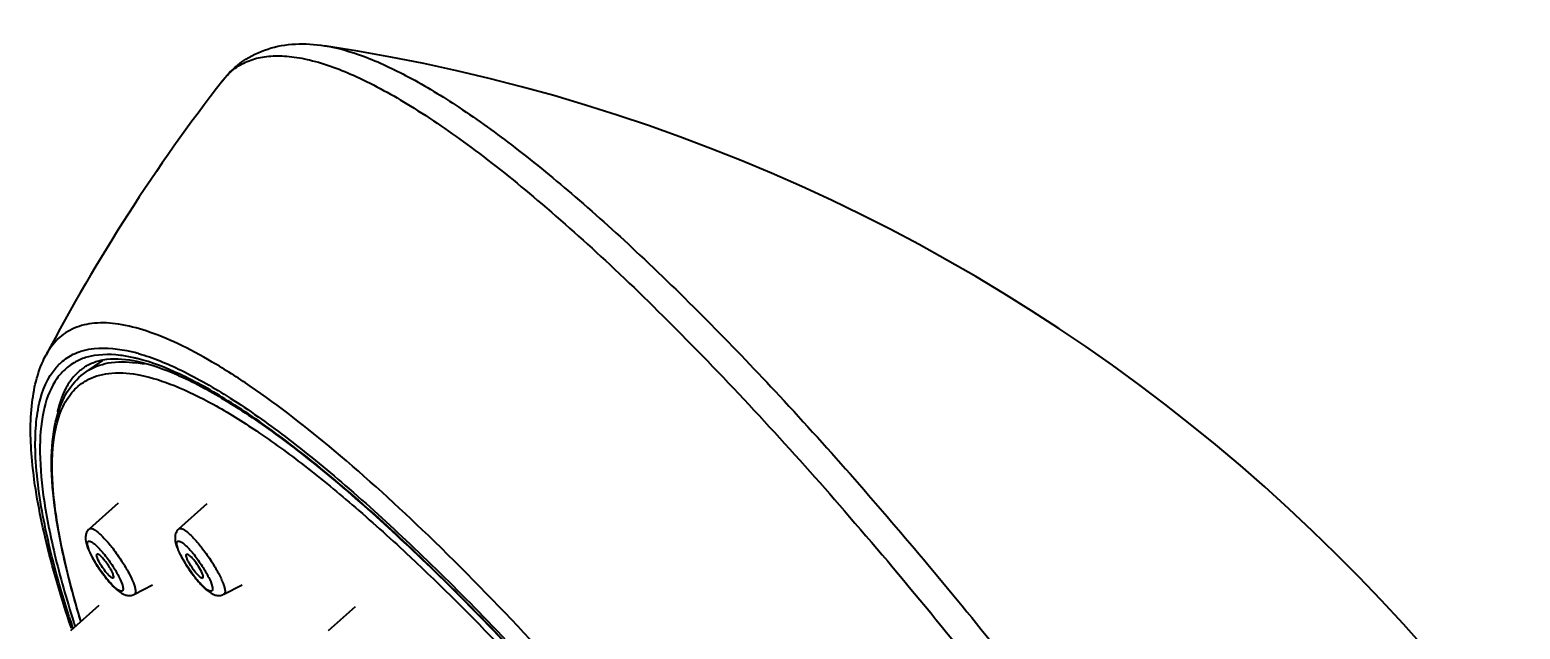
# Model space of a CAD drawing. Extents: x 0 to 3160, y 0 to 2315.
# Drawn here: x 1941.04 to 1987.4, y 1139.43 to 1158.07 of the extents above; entities that cross this region are included whole.
import ezdxf

# ---------------------------------------------------------------- set-up
doc = ezdxf.new("R2010")
doc.units = 0
doc.header["$LTSCALE"] = 3
doc.header["$MEASUREMENT"] = 0
doc.header["$PDMODE"] = 3
doc.header["$PDSIZE"] = -10
doc.layers.get('0').update_dxf_attribs({"linetype": 'CONTINUOUS'})
doc.layers.get('DEFPOINTS').update_dxf_attribs({"linetype": 'CONTINUOUS'})
doc.styles.add('Daelim Dimension', font='')
doc.styles.get('Daelim Dimension').set_extended_font_data('나눔고딕')
doc.dimstyles.new('DEFAULT', dxfattribs={"dimscale": 2, "dimtxt": 2, "dimasz": 2, "dimexe": 0, "dimexo": 2, "dimgap": 1, "dimtad": 1, "dimdec": 1, "dimzin": 9, "dimdsep": 46, "dimtxsty": 'Daelim Dimension', "dimcen": 0.5, "dimclrd": 252, "dimclre": 252, "dimclrt": 3, "dimadec": 1, "dimazin": 0, "dimtfac": 1, "dimtdec": 1, "dimtix": 1, "dimtmove": 0, "dimatfit": 3, "dimfxl": 1, "dimtolj": 1, "dimtzin": 1, "dimlwd": 9, "dimlwe": 9, "dimarcsym": 0})

# ---------------------------------------------------------------- blocks, each defined once
blk = doc.blocks.new('*D8')
at = {"color": 5, "lineweight": 9, "ltscale": 0.5, "transparency": 16777216}
for p, q in [((1965.638, 1392.304), (2311.07, 1392.304)), ((2309.07, 426.811), (2309.07, 1384.304)), ((2143.238, 418.811), (2311.07, 418.811))]:
    blk.add_line(p, q, dxfattribs=at)
at = {"color": 5, "ltscale": 0.5, "transparency": 16777216}
for points in [[(2307.737, 1384.304), (2310.404, 1384.304), (2309.07, 1392.304)], [(2307.737, 426.811), (2310.404, 426.811), (2309.07, 418.811)]]:
    blk.add_solid(points, dxfattribs=at)
at = {"layer": 'DEFPOINTS', "color": 0, "ltscale": 0.5, "transparency": 16777216}
for p in [(1961.638, 1392.304), (2309.07, 1392.304), (2139.238, 418.811)]:
    blk.add_point(p, dxfattribs=at)
at = {"color": 7, "ltscale": 0.5, "transparency": 16777216, "insert": (2293.365, 905.558), "char_height": 20, "attachment_point": 5, "rotation": 90, "style": 'Daelim Dimension'}
blk.add_mtext('\\A1;(920~1380)', dxfattribs=at)

msp = doc.modelspace()

# ---------------------------------------------------------------- linework, layer by layer
at = {"color": 7, "linetype": 'Continuous'}
for p, q in [((1941.538, 1147.941), (1941.537, 1147.94)), ((1942.793, 1147.433), (1943.315, 1147.792)), ((1943.792, 1143.348), (1942.895, 1142.55)), ((1945.679, 1142.551), (1946.56, 1143.335)), ((1943.133, 1141.762), (1943.131, 1141.76)), ((1945.916, 1141.762), (1945.954, 1141.76)), ((1943.646, 1141.023), (1943.641, 1141.02)), ((1946.39, 1141.023), (1946.423, 1141.02)), ((1944.295, 1140.516), (1944.857, 1140.807)), ((1947.078, 1140.516), (1947.647, 1140.811)), ((1942.319, 1139.387), (1943.204, 1140.174)), ((1950.333, 1139.387), (1951.174, 1140.135)), ((1942.335, 1139.457), (1942.325, 1139.488))]:
    msp.add_line(p, q, dxfattribs=at)
at = {"color": 9, "linetype": 'Continuous'}
for p, q in [((1942.863, 1147.197), (1942.872, 1147.202)), ((1941.905, 1146.209), (1941.901, 1146.193)), ((1944.307, 1140.525), (1944.295, 1140.516)), ((1942.385, 1139.451), (1942.374, 1139.485))]:
    msp.add_line(p, q, dxfattribs=at)
at = {"color": 7, "linetype": 'Continuous'}
for centre, radius, start, end in [((1941.703, 1101.422), 56.797, 15.2875, 81.3886), ((1992.537, 1121.17), 57.599, 142.16714, 152.30288), ((1947.152, 1143.978), 4.768, 212.8006, 216.1477), ((1949.935, 1143.978), 4.768, 212.8006, 216.1477), ((1947.035, 1143.892), 4.623, 216.137, 216.9614), ((1949.818, 1143.892), 4.623, 216.137, 216.9614)]:
    msp.add_arc(centre, radius, start, end, dxfattribs=at)
at = {"color": 9, "linetype": 'Continuous'}
for centre, radius, start, end in [((1948.702, 1155.212), 2.097, 140.9026, 142.1703), ((1943.14, 1146.455), 1.696, 115.9263, 117.4252), ((1943.302, 1146.198), 1.758, 108.9203, 115.1699), ((1943.33, 1146.117), 1.843, 107.3812, 108.9499), ((1942.943, 1142.793), 5.417, 74.0981, 76.5779), ((1943.155, 1142.944), 5.054, 75.909, 77.1029), ((1943.275, 1146.257), 1.693, 115.2058, 116.7911), ((1943.654, 1146.232), 1.628, 124.4857, 127.2354), ((1943.808, 1143.711), 4.043, 78.7093, 82.3208), ((1943.612, 1145.738), 1.64, 117.1773, 118.6928), ((1945.422, 1145.386), 3.612, 164.3018, 166.8205), ((1979.194, 1151.542), 38.744, 197.602, 198.131), ((1978.503, 1151.128), 37.874, 197.6087, 197.8394)]:
    msp.add_arc(centre, radius, start, end, dxfattribs=at)
at = {"color": 7, "linetype": 'Continuous'}
for points, knots in [([(1947.045, 1156.498), (1947.223, 1156.727), (1947.644, 1157.136), (1948.437, 1157.516), (1949.313, 1157.667), (1949.909, 1157.624), (1950.207, 1157.579)], [0, 0, 0, 0, 0.247517, 0.493072, 0.741963, 1, 1, 1, 1]), ([(1941.115, 1144.67), (1941.059, 1145.272), (1941.03, 1146.386), (1941.302, 1147.492), (1941.537, 1147.94)], [0, 0, 0, 0, 0.54411, 1, 1, 1, 1]), ([(1943.188, 1147.778), (1943.271, 1147.8), (1943.664, 1147.87), (1944.069, 1147.826), (1944.375, 1147.762)], [0, 0, 0, 0, 0.215633, 1, 1, 1, 1]), ([(1941.921, 1146.158), (1942.001, 1146.417), (1942.214, 1146.903), (1942.586, 1147.291), (1942.793, 1147.433)], [0, 0, 0, 0, 0.519903, 1, 1, 1, 1]), ([(1942.732, 1147.574), (1942.765, 1147.596), (1942.907, 1147.685), (1943.065, 1147.746), (1943.188, 1147.778)], [0, 0, 0, 0, 0.241533, 1, 1, 1, 1]), ([(1944.375, 1147.762), (1944.803, 1147.673), (1945.746, 1147.332), (1947.218, 1146.529), (1948.899, 1145.377), (1950.761, 1143.887), (1952.781, 1142.075), (1955.775, 1139.136), (1957.988, 1136.701), (1959.476, 1134.976)], [0, 0, 0, 0, 0.065562, 0.149211, 0.251204, 0.370773, 0.506885, 0.658224, 1, 1, 1, 1]), ([(1942.621, 1139.713), (1942.419, 1140.379), (1942.082, 1141.624), (1941.765, 1143.381), (1941.682, 1144.872), (1941.802, 1145.772), (1941.921, 1146.158)], [0, 0, 0, 0, 0.318429, 0.589636, 0.815459, 1, 1, 1, 1]), ([(1942.325, 1139.488), (1942.018, 1140.411), (1941.514, 1142.117), (1941.188, 1143.87), (1941.115, 1144.67)], [0, 0, 0, 0, 0.5477, 1, 1, 1, 1]), ([(1942.778, 1142.309), (1942.768, 1142.208), (1942.823, 1141.981), (1942.921, 1141.781), (1942.979, 1141.673)], [0, 0, 0, 0, 0.453744, 1, 1, 1, 1]), ([(1942.896, 1142.551), (1942.86, 1142.519), (1942.805, 1142.443), (1942.782, 1142.353), (1942.778, 1142.309)], [0, 0, 0, 0, 0.523602, 1, 1, 1, 1]), ([(1945.561, 1142.309), (1945.551, 1142.208), (1945.606, 1141.981), (1945.704, 1141.781), (1945.762, 1141.673)], [0, 0, 0, 0, 0.453742, 1, 1, 1, 1]), ([(1945.679, 1142.551), (1945.667, 1142.54), (1945.624, 1142.497), (1945.594, 1142.442), (1945.58, 1142.399)], [0, 0, 0, 0, 0.259554, 1, 1, 1, 1]), ([(1942.979, 1141.673), (1942.991, 1141.65), (1943.043, 1141.556), (1943.099, 1141.464), (1943.143, 1141.395)], [0, 0, 0, 0, 0.241696, 1, 1, 1, 1]), ([(1943.125, 1141.706), (1943.124, 1141.712), (1943.121, 1141.73), (1943.122, 1141.752), (1943.131, 1141.76)], [0, 0, 0, 0, 0.339338, 1, 1, 1, 1]), ([(1943.525, 1141.082), (1943.48, 1141.124), (1943.391, 1141.225), (1943.273, 1141.39), (1943.18, 1141.553), (1943.133, 1141.66), (1943.125, 1141.706)], [0, 0, 0, 0, 0.247176, 0.538489, 0.80969, 1, 1, 1, 1]), ([(1943.178, 1141.756), (1943.174, 1141.759), (1943.16, 1141.765), (1943.141, 1141.768), (1943.133, 1141.762)], [0, 0, 0, 0, 0.335429, 1, 1, 1, 1]), ([(1943.548, 1141.316), (1943.491, 1141.413), (1943.398, 1141.547), (1943.269, 1141.689), (1943.207, 1141.742), (1943.178, 1141.756)], [0, 0, 0, 0, 0.586903, 0.833169, 1, 1, 1, 1]), ([(1945.762, 1141.673), (1945.774, 1141.65), (1945.827, 1141.556), (1945.882, 1141.464), (1945.927, 1141.395)], [0, 0, 0, 0, 0.241696, 1, 1, 1, 1]), ([(1946.316, 1141.075), (1946.261, 1141.124), (1946.156, 1141.247), (1946.042, 1141.412), (1945.965, 1141.552), (1945.926, 1141.64), (1945.906, 1141.705), (1945.904, 1141.745), (1945.912, 1141.757)], [0, 0, 0, 0, 0.273736, 0.596171, 0.742253, 0.863218, 0.950175, 1, 1, 1, 1]), ([(1945.912, 1141.757), (1945.912, 1141.758), (1945.914, 1141.759), (1945.915, 1141.761), (1945.916, 1141.762)], [0, 0, 0, 0, 0.508665, 1, 1, 1, 1]), ([(1946.03, 1141.706), (1946.023, 1141.712), (1945.999, 1141.733), (1945.974, 1141.752), (1945.954, 1141.76)], [0, 0, 0, 0, 0.304439, 1, 1, 1, 1]), ([(1946.323, 1141.329), (1946.279, 1141.403), (1946.189, 1141.535), (1946.085, 1141.657), (1946.03, 1141.706)], [0, 0, 0, 0, 0.540426, 1, 1, 1, 1]), ([(1946.424, 1141.02), (1946.434, 1141.025), (1946.44, 1141.051), (1946.435, 1141.084), (1946.407, 1141.182), (1946.363, 1141.262), (1946.323, 1141.329)], [0, 0, 0, 0, 0.104544, 0.192653, 0.308918, 1, 1, 1, 1]), ([(1943.341, 1141.112), (1943.358, 1141.09), (1943.423, 1141.004), (1943.492, 1140.921), (1943.545, 1140.861)], [0, 0, 0, 0, 0.259605, 1, 1, 1, 1]), ([(1943.641, 1141.019), (1943.627, 1141.013), (1943.578, 1141.034), (1943.547, 1141.062), (1943.525, 1141.082)], [0, 0, 0, 0, 0.341165, 1, 1, 1, 1]), ([(1943.545, 1140.861), (1943.619, 1140.779), (1943.76, 1140.633), (1943.936, 1140.517), (1944.027, 1140.492)], [0, 0, 0, 0, 0.539944, 1, 1, 1, 1]), ([(1943.646, 1141.023), (1943.655, 1141.031), (1943.656, 1141.071), (1943.639, 1141.132), (1943.602, 1141.219), (1943.568, 1141.281), (1943.548, 1141.316)], [0, 0, 0, 0, 0.116044, 0.325287, 0.626426, 1, 1, 1, 1]), ([(1946.124, 1141.112), (1946.141, 1141.09), (1946.206, 1141.004), (1946.275, 1140.921), (1946.329, 1140.861)], [0, 0, 0, 0, 0.259605, 1, 1, 1, 1]), ([(1946.39, 1141.023), (1946.384, 1141.025), (1946.358, 1141.039), (1946.334, 1141.059), (1946.316, 1141.075)], [0, 0, 0, 0, 0.194826, 1, 1, 1, 1]), ([(1946.329, 1140.861), (1946.402, 1140.779), (1946.543, 1140.633), (1946.72, 1140.517), (1946.81, 1140.492)], [0, 0, 0, 0, 0.539944, 1, 1, 1, 1]), ([(1944.027, 1140.492), (1944.069, 1140.481), (1944.161, 1140.47), (1944.252, 1140.494), (1944.295, 1140.516)], [0, 0, 0, 0, 0.476393, 1, 1, 1, 1]), ([(1946.81, 1140.492), (1946.852, 1140.481), (1946.944, 1140.47), (1947.035, 1140.494), (1947.078, 1140.516)], [0, 0, 0, 0, 0.476393, 1, 1, 1, 1])]:
    msp.add_open_spline(points, degree=3, knots=knots, dxfattribs=at)
at = {"color": 9, "linetype": 'Continuous'}
for points, knots in [([(1950.207, 1157.579), (1950.62, 1157.517), (1951.521, 1157.253), (1952.919, 1156.591), (1954.489, 1155.629), (1956.219, 1154.373), (1958.093, 1152.833), (1960.887, 1150.306), (1964.592, 1146.526), (1969.151, 1141.32), (1973.832, 1135.445), (1978.467, 1129.11), (1981.436, 1124.699), (1982.882, 1122.456)], [0, 0, 0, 0, 0.025797, 0.057454, 0.095279, 0.139279, 0.189273, 0.244959, 0.371733, 0.515653, 0.671935, 0.835248, 1, 1, 1, 1]), ([(1947.593, 1156.982), (1947.731, 1157.062), (1948.04, 1157.191), (1948.558, 1157.276), (1949.137, 1157.259), (1950.043, 1157.093), (1951.326, 1156.603), (1953, 1155.672), (1954.879, 1154.372), (1956.945, 1152.712), (1959.177, 1150.712), (1962.469, 1147.485), (1966.781, 1142.76), (1971.994, 1136.381), (1977.2, 1129.367), (1980.534, 1124.439), (1982.156, 1121.921)], [0, 0, 0, 0, 0.009456, 0.019614, 0.030898, 0.043615, 0.074036, 0.11174, 0.156896, 0.209337, 0.268692, 0.334441, 0.48249, 0.647493, 0.822493, 1, 1, 1, 1]), ([(1947.074, 1156.535), (1947.111, 1156.58), (1947.263, 1156.752), (1947.446, 1156.896), (1947.593, 1156.982)], [0, 0, 0, 0, 0.255038, 1, 1, 1, 1]), ([(1959.943, 1135.38), (1958.856, 1136.647), (1956.744, 1139.019), (1953.606, 1142.235), (1950.709, 1144.882), (1948.435, 1146.658), (1946.776, 1147.725), (1945.699, 1148.305), (1944.725, 1148.709), (1943.854, 1148.936), (1943.087, 1148.982), (1942.423, 1148.833), (1941.884, 1148.477), (1941.637, 1148.131), (1941.538, 1147.941)], [0, 0, 0, 0, 0.208858, 0.397466, 0.562068, 0.699724, 0.757874, 0.808779, 0.852571, 0.889653, 0.920894, 0.947914, 0.973261, 1, 1, 1, 1]), ([(1941.863, 1147.57), (1941.898, 1147.61), (1942.044, 1147.763), (1942.219, 1147.889), (1942.359, 1147.961)], [0, 0, 0, 0, 0.253861, 1, 1, 1, 1]), ([(1942.398, 1147.981), (1942.474, 1148.018), (1942.58, 1148.06), (1942.689, 1148.092), (1942.717, 1148.1)], [0, 0, 0, 0, 0.745368, 1, 1, 1, 1]), ([(1942.717, 1148.1), (1942.823, 1148.128), (1943.315, 1148.217), (1943.824, 1148.152), (1944.201, 1148.063)], [0, 0, 0, 0, 0.221905, 1, 1, 1, 1]), ([(1944.283, 1147.87), (1944.143, 1147.902), (1943.649, 1147.994), (1943.124, 1147.984), (1942.78, 1147.876)], [0, 0, 0, 0, 0.284357, 1, 1, 1, 1]), ([(1959.486, 1134.978), (1958.017, 1136.681), (1955.832, 1139.089), (1952.875, 1142.004), (1950.868, 1143.816), (1949.009, 1145.321), (1947.317, 1146.503), (1945.81, 1147.353), (1944.836, 1147.733), (1944.386, 1147.846)], [0, 0, 0, 0, 0.336751, 0.486483, 0.621756, 0.741365, 0.844421, 0.930521, 1, 1, 1, 1]), ([(1944.427, 1148.003), (1944.884, 1147.874), (1945.868, 1147.465), (1947.386, 1146.583), (1949.085, 1145.376), (1950.945, 1143.854), (1952.947, 1142.032), (1955.892, 1139.117), (1958.067, 1136.714), (1959.527, 1135.016)], [0, 0, 0, 0, 0.07085, 0.158031, 0.261757, 0.381583, 0.516622, 0.665691, 1, 1, 1, 1]), ([(1941.225, 1144.773), (1941.21, 1145.075), (1941.209, 1145.638), (1941.33, 1146.601), (1941.592, 1147.259), (1941.863, 1147.57)], [0, 0, 0, 0, 0.309706, 0.575839, 1, 1, 1, 1]), ([(1942.512, 1147.768), (1942.389, 1147.706), (1942.155, 1147.548), (1941.753, 1147.094), (1941.579, 1146.649), (1941.5, 1146.337)], [0, 0, 0, 0, 0.229171, 0.464654, 1, 1, 1, 1]), ([(1942.669, 1147.528), (1942.638, 1147.504), (1942.516, 1147.405), (1942.409, 1147.289), (1942.338, 1147.194)], [0, 0, 0, 0, 0.246239, 1, 1, 1, 1]), ([(1942.793, 1147.433), (1942.997, 1147.573), (1943.516, 1147.77), (1944.062, 1147.755), (1944.348, 1147.717)], [0, 0, 0, 0, 0.461369, 1, 1, 1, 1]), ([(1942.872, 1147.202), (1943.095, 1147.315), (1943.644, 1147.446), (1944.565, 1147.35), (1945.627, 1147.003), (1946.832, 1146.407), (1948.175, 1145.567), (1949.649, 1144.488), (1951.24, 1143.176), (1952.317, 1142.202), (1952.874, 1141.68)], [0, 0, 0, 0, 0.063233, 0.138754, 0.231768, 0.344666, 0.478262, 0.632483, 0.806727, 1, 1, 1, 1]), ([(1942.338, 1147.194), (1942.311, 1147.158), (1942.202, 1147.003), (1942.115, 1146.832), (1942.059, 1146.699)], [0, 0, 0, 0, 0.239629, 1, 1, 1, 1]), ([(1942.079, 1146.36), (1942.163, 1146.534), (1942.368, 1146.853), (1942.666, 1147.09), (1942.824, 1147.177)], [0, 0, 0, 0, 0.517278, 1, 1, 1, 1]), ([(1942.059, 1146.699), (1942.048, 1146.672), (1942.005, 1146.562), (1941.968, 1146.449), (1941.944, 1146.363)], [0, 0, 0, 0, 0.242545, 1, 1, 1, 1]), ([(1941.5, 1146.337), (1941.401, 1145.942), (1941.318, 1145.019), (1941.447, 1143.485), (1941.812, 1141.661), (1942.183, 1140.364), (1942.403, 1139.671)], [0, 0, 0, 0, 0.179676, 0.404998, 0.678514, 1, 1, 1, 1]), ([(1942.631, 1139.685), (1942.411, 1140.41), (1942.052, 1141.749), (1941.744, 1143.614), (1941.713, 1145.131), (1941.911, 1146.013), (1942.079, 1146.36)], [0, 0, 0, 0, 0.333734, 0.610248, 0.830327, 1, 1, 1, 1]), ([(1942.264, 1139.825), (1941.98, 1140.72), (1941.527, 1142.349), (1941.262, 1144.025), (1941.225, 1144.773)], [0, 0, 0, 0, 0.556031, 1, 1, 1, 1]), ([(1942.896, 1142.551), (1942.901, 1142.555), (1942.926, 1142.57), (1942.957, 1142.565), (1942.979, 1142.559)], [0, 0, 0, 0, 0.213804, 1, 1, 1, 1]), ([(1942.979, 1142.559), (1942.989, 1142.556), (1943.038, 1142.536), (1943.082, 1142.506), (1943.115, 1142.482)], [0, 0, 0, 0, 0.201725, 1, 1, 1, 1]), ([(1943.115, 1142.482), (1943.183, 1142.431), (1943.325, 1142.298), (1943.453, 1142.154), (1943.522, 1142.07)], [0, 0, 0, 0, 0.43786, 1, 1, 1, 1]), ([(1945.679, 1142.551), (1945.685, 1142.556), (1945.718, 1142.574), (1945.758, 1142.561), (1945.785, 1142.55)], [0, 0, 0, 0, 0.201377, 1, 1, 1, 1]), ([(1945.785, 1142.55), (1945.823, 1142.534), (1945.905, 1142.48), (1946.091, 1142.32), (1946.228, 1142.165), (1946.322, 1142.05)], [0, 0, 0, 0, 0.166105, 0.39396, 1, 1, 1, 1]), ([(1942.844, 1142.023), (1942.839, 1142.043), (1942.833, 1142.08), (1942.834, 1142.129), (1942.851, 1142.165), (1942.874, 1142.172), (1942.885, 1142.172)], [0, 0, 0, 0, 0.365131, 0.631135, 0.820486, 1, 1, 1, 1]), ([(1943.154, 1141.391), (1943.08, 1141.506), (1942.963, 1141.709), (1942.866, 1141.926), (1942.844, 1142.023)], [0, 0, 0, 0, 0.578747, 1, 1, 1, 1]), ([(1942.885, 1142.172), (1942.919, 1142.172), (1943.006, 1142.124), (1943.074, 1142.066), (1943.116, 1142.026)], [0, 0, 0, 0, 0.371634, 1, 1, 1, 1]), ([(1943.116, 1142.026), (1943.207, 1141.94), (1943.386, 1141.735), (1943.544, 1141.514), (1943.623, 1141.391)], [0, 0, 0, 0, 0.460312, 1, 1, 1, 1]), ([(1943.522, 1142.07), (1943.556, 1142.029), (1943.693, 1141.857), (1943.82, 1141.677), (1943.91, 1141.537)], [0, 0, 0, 0, 0.241375, 1, 1, 1, 1]), ([(1945.627, 1142.023), (1945.622, 1142.043), (1945.616, 1142.08), (1945.617, 1142.129), (1945.634, 1142.165), (1945.658, 1142.172), (1945.668, 1142.172)], [0, 0, 0, 0, 0.365131, 0.631135, 0.820486, 1, 1, 1, 1]), ([(1945.937, 1141.391), (1945.863, 1141.506), (1945.746, 1141.709), (1945.649, 1141.926), (1945.627, 1142.023)], [0, 0, 0, 0, 0.578747, 1, 1, 1, 1]), ([(1945.668, 1142.172), (1945.702, 1142.172), (1945.789, 1142.124), (1945.857, 1142.066), (1945.9, 1142.026)], [0, 0, 0, 0, 0.371634, 1, 1, 1, 1]), ([(1945.9, 1142.026), (1945.991, 1141.94), (1946.169, 1141.735), (1946.327, 1141.514), (1946.406, 1141.391)], [0, 0, 0, 0, 0.460312, 1, 1, 1, 1]), ([(1946.322, 1142.05), (1946.355, 1142.01), (1946.485, 1141.845), (1946.607, 1141.672), (1946.693, 1141.537)], [0, 0, 0, 0, 0.242369, 1, 1, 1, 1]), ([(1943.661, 1140.757), (1943.57, 1140.842), (1943.391, 1141.048), (1943.233, 1141.268), (1943.154, 1141.391)], [0, 0, 0, 0, 0.460287, 1, 1, 1, 1]), ([(1943.623, 1141.391), (1943.697, 1141.277), (1943.814, 1141.075), (1943.91, 1140.858), (1943.933, 1140.762)], [0, 0, 0, 0, 0.578288, 1, 1, 1, 1]), ([(1943.91, 1141.537), (1943.984, 1141.423), (1944.112, 1141.208), (1944.242, 1140.942), (1944.307, 1140.76), (1944.33, 1140.657), (1944.335, 1140.58), (1944.319, 1140.537), (1944.307, 1140.525)], [0, 0, 0, 0, 0.365901, 0.671933, 0.791959, 0.886113, 0.953965, 1, 1, 1, 1]), ([(1946.444, 1140.757), (1946.353, 1140.842), (1946.174, 1141.048), (1946.016, 1141.268), (1945.937, 1141.391)], [0, 0, 0, 0, 0.460287, 1, 1, 1, 1]), ([(1946.406, 1141.391), (1946.48, 1141.277), (1946.597, 1141.075), (1946.694, 1140.858), (1946.716, 1140.762)], [0, 0, 0, 0, 0.578288, 1, 1, 1, 1]), ([(1946.693, 1141.537), (1946.77, 1141.418), (1946.875, 1141.243), (1946.99, 1141.012), (1947.054, 1140.864), (1947.096, 1140.735), (1947.121, 1140.627), (1947.112, 1140.534), (1947.078, 1140.516)], [0, 0, 0, 0, 0.376851, 0.543135, 0.687782, 0.80686, 0.89777, 1, 1, 1, 1]), ([(1952.874, 1141.68), (1953.846, 1140.769), (1955.838, 1138.781), (1957.736, 1136.704), (1958.714, 1135.593)], [0, 0, 0, 0, 0.473737, 1, 1, 1, 1]), ([(1943.893, 1140.611), (1943.859, 1140.61), (1943.772, 1140.659), (1943.703, 1140.717), (1943.661, 1140.757)], [0, 0, 0, 0, 0.370657, 1, 1, 1, 1]), ([(1943.933, 1140.762), (1943.938, 1140.741), (1943.944, 1140.704), (1943.944, 1140.655), (1943.927, 1140.619), (1943.903, 1140.612), (1943.893, 1140.611)], [0, 0, 0, 0, 0.365536, 0.632271, 0.821918, 1, 1, 1, 1]), ([(1946.676, 1140.611), (1946.642, 1140.61), (1946.555, 1140.659), (1946.487, 1140.717), (1946.444, 1140.757)], [0, 0, 0, 0, 0.370657, 1, 1, 1, 1]), ([(1946.716, 1140.762), (1946.721, 1140.741), (1946.727, 1140.704), (1946.727, 1140.655), (1946.71, 1140.619), (1946.687, 1140.612), (1946.676, 1140.611)], [0, 0, 0, 0, 0.365536, 0.632271, 0.821918, 1, 1, 1, 1])]:
    msp.add_open_spline(points, degree=3, knots=knots, dxfattribs=at)
at = {"color": 7, "linetype": 'Continuous'}
msp.add_open_spline([(1945.58, 1142.399), (1945.57, 1142.37), (1945.564, 1142.34), (1945.561, 1142.309)], degree=3, dxfattribs=at)

# ---------------------------------------------------------------- dimensions: what is measured, and where the dimension line sits
at = {"color": 5, "ltscale": 0.5}
dim = msp.add_linear_dim(base=(2309.07, 1392.304), p1=(2139.238, 418.811), p2=(1961.638, 1392.304), angle=90, text='(920~1380)', dimstyle='DEFAULT', override={"dimtxt": 10, "dimasz": 4, "dimexe": 1, "dimdec": 0, "dimclrd": 5, "dimclre": 5, "dimclrt": 7}, dxfattribs=at)
dim.commit()
dim.dimension.update_dxf_attribs({"geometry": '*D8', "text_midpoint": (2309.07, 905.558), "dimtype": 160})

doc.saveas('drawing.dxf')
